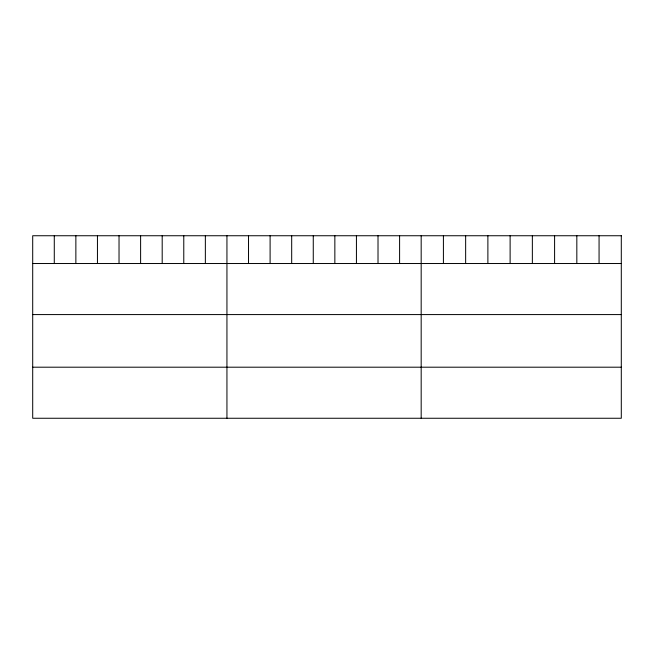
<?xml version="1.0" encoding="UTF-8"?>
<svg xmlns="http://www.w3.org/2000/svg" width="654" height="654" viewBox="0 0 654 654"><rect width="100%" height="100%" fill="white"/><g stroke="black" fill="none" stroke-linecap="round" stroke-linejoin="round"><path stroke-width="0.98" d="M32.7 263.521L621.3 263.521M32.7 314.582L621.3 314.582M32.7 367.196L621.3 367.196M599.064 235.742L599.064 263.521M576.828 235.742L576.828 263.521M554.592 235.742L554.592 263.521M532.356 235.742L532.356 263.521M510.12 235.742L510.12 263.521M487.884 235.742L487.884 263.521M465.648 235.742L465.648 263.521M443.412 235.742L443.412 263.521M421.176 235.742L421.176 418.258M399.594 235.742L399.594 263.521M378.012 235.742L378.012 263.521M356.43 235.742L356.43 263.521M334.848 235.742L334.848 263.521M313.266 235.742L313.266 263.521M291.684 235.742L291.684 263.521M270.102 235.742L270.102 263.521M248.52 235.742L248.52 263.521M226.938 235.742L226.938 418.258M205.356 235.742L205.356 263.521M183.774 235.742L183.774 263.521M162.192 235.742L162.192 263.521M140.61 235.742L140.61 263.521M119.028 235.742L119.028 263.521M97.446 235.742L97.446 263.521M75.864 235.742L75.864 263.521M54.282 235.742L54.282 263.521M621.3 235.742L32.7 235.742L32.7 418.258L621.3 418.258L621.3 235.742"/></g></svg>
